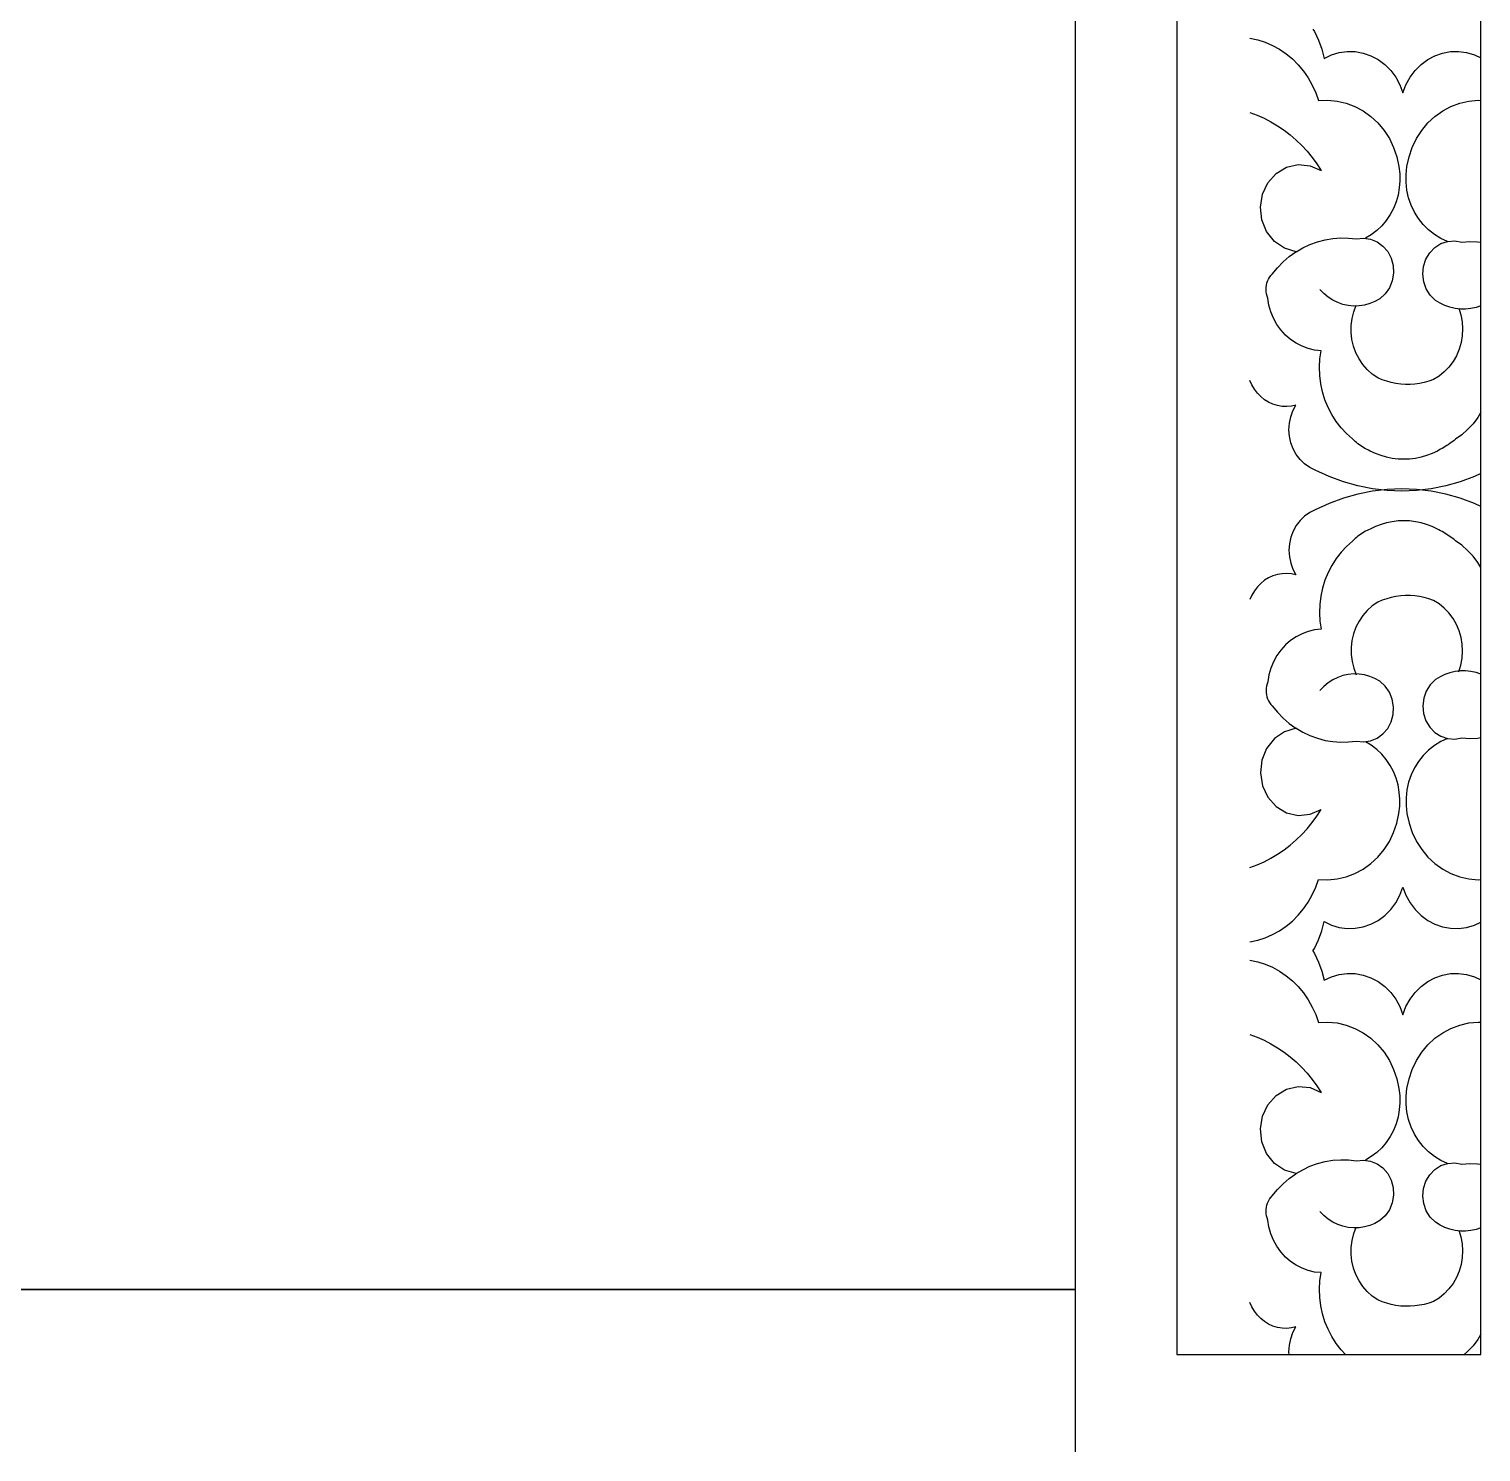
# Model space of a CAD drawing. Extents: x 1188826 to 1909461, y 608442 to 1651179.
# Drawn here: x 1660405.6 to 1660852.5, y 1028413.4 to 1028851.5 of the extents above; entities that cross this region are included whole.
import ezdxf

# ---------------------------------------------------------------- set-up
doc = ezdxf.new("R2010")
doc.units = 0
doc.header["$LTSCALE"] = 1000
doc.header["$MEASUREMENT"] = 0
doc.layers.add('窗', color=4, linetype='Continuous')
doc.layers.add('立面线', color=40, linetype='Continuous')

# ---------------------------------------------------------------- blocks, each defined once
blk = doc.blocks.new('EHYTERHT5EHTER')
at = {"layer": '窗', "ltscale": 3}
blk.add_lwpolyline([(76049.19, -231660.6), (77243.13, -231660.6), (77243.13, -233330.6), (76049.19, -233330.6)], close=True, dxfattribs=at)

msp = doc.modelspace()

# ---------------------------------------------------------------- linework, layer by layer
at = {"layer": '立面线'}
for p, q in [((1660727.68, 1028413.42), (1660727.66, 1032663.42)), ((1660758.89, 1032633.42), (1660758.89, 1028443.42)), ((1660852.52, 1028443.42), (1660852.52, 1032543.42)), ((1660781.41, 1028848.73), (1660783.79, 1028848.22)), ((1660783.79, 1028848.22), (1660786.11, 1028847.48)), ((1660786.11, 1028847.48), (1660788.36, 1028846.51)), ((1660800.79, 1028851.55), (1660801.26, 1028850.77)), ((1660801.26, 1028850.77), (1660802.51, 1028848.13)), ((1660802.51, 1028848.13), (1660803.5, 1028845.37)), ((1660788.36, 1028846.51), (1660790.52, 1028845.32)), ((1660790.52, 1028845.32), (1660792.57, 1028843.93)), ((1660792.57, 1028843.93), (1660794.5, 1028842.33)), ((1660803.5, 1028845.37), (1660804.23, 1028842.51)), ((1660804.23, 1028842.51), (1660806.5, 1028843.59)), ((1660806.5, 1028843.59), (1660808.89, 1028844.3)), ((1660808.89, 1028844.3), (1660811.36, 1028844.63)), ((1660811.36, 1028844.63), (1660813.84, 1028844.58)), ((1660813.84, 1028844.58), (1660816.29, 1028844.13)), ((1660816.29, 1028844.13), (1660818.65, 1028843.31)), ((1660818.65, 1028843.31), (1660820.88, 1028842.13)), ((1660836.13, 1028842.13), (1660838.36, 1028843.31)), ((1660838.36, 1028843.31), (1660840.72, 1028844.13)), ((1660840.72, 1028844.13), (1660843.17, 1028844.58)), ((1660843.17, 1028844.58), (1660845.65, 1028844.63)), ((1660845.65, 1028844.63), (1660848.11, 1028844.3)), ((1660848.11, 1028844.3), (1660850.51, 1028843.59)), ((1660850.51, 1028843.59), (1660852.52, 1028842.63)), ((1660794.5, 1028842.33), (1660796.27, 1028840.56)), ((1660796.27, 1028840.56), (1660797.9, 1028838.61)), ((1660797.9, 1028838.61), (1660799.34, 1028836.51)), ((1660820.88, 1028842.13), (1660822.93, 1028840.61)), ((1660822.93, 1028840.61), (1660824.75, 1028838.79)), ((1660824.75, 1028838.79), (1660826.31, 1028836.7)), ((1660830.7, 1028836.7), (1660832.26, 1028838.79)), ((1660832.26, 1028838.79), (1660834.08, 1028840.61)), ((1660834.08, 1028840.61), (1660836.13, 1028842.13)), ((1660799.34, 1028836.51), (1660800.61, 1028834.28)), ((1660800.61, 1028834.28), (1660801.68, 1028831.93)), ((1660826.31, 1028836.7), (1660827.57, 1028834.39)), ((1660827.57, 1028834.39), (1660828.5, 1028831.91)), ((1660828.5, 1028831.91), (1660829.44, 1028834.39)), ((1660829.44, 1028834.39), (1660830.7, 1028836.7)), ((1660801.68, 1028831.93), (1660802.54, 1028829.49)), ((1660802.54, 1028829.49), (1660805.39, 1028829.62)), ((1660805.39, 1028829.62), (1660808.23, 1028829.37)), ((1660848.78, 1028829.37), (1660851.62, 1028829.62)), ((1660851.62, 1028829.62), (1660852.52, 1028829.58)), ((1660781.41, 1028825.87), (1660783.62, 1028825.04)), ((1660783.62, 1028825.04), (1660785.77, 1028824.07)), ((1660808.23, 1028829.37), (1660811.02, 1028828.73)), ((1660811.02, 1028828.73), (1660813.71, 1028827.72)), ((1660813.71, 1028827.72), (1660816.27, 1028826.35)), ((1660816.27, 1028826.35), (1660818.64, 1028824.64)), ((1660838.37, 1028824.64), (1660840.74, 1028826.35)), ((1660840.74, 1028826.35), (1660843.29, 1028827.72)), ((1660843.29, 1028827.72), (1660845.99, 1028828.73)), ((1660845.99, 1028828.73), (1660848.78, 1028829.37)), ((1660785.77, 1028824.07), (1660787.88, 1028822.98)), ((1660787.88, 1028822.98), (1660789.92, 1028821.75)), ((1660789.92, 1028821.75), (1660791.9, 1028820.41)), ((1660818.64, 1028824.64), (1660820.8, 1028822.63)), ((1660820.8, 1028822.63), (1660822.7, 1028820.34)), ((1660834.31, 1028820.34), (1660836.21, 1028822.63)), ((1660836.21, 1028822.63), (1660838.37, 1028824.64)), ((1660791.9, 1028820.41), (1660793.81, 1028818.95)), ((1660793.81, 1028818.95), (1660795.63, 1028817.37)), ((1660795.63, 1028817.37), (1660797.37, 1028815.69)), ((1660822.7, 1028820.34), (1660824.32, 1028817.81)), ((1660824.32, 1028817.81), (1660825.64, 1028815.08)), ((1660831.37, 1028815.08), (1660832.68, 1028817.81)), ((1660832.68, 1028817.81), (1660834.31, 1028820.34)), ((1660797.37, 1028815.69), (1660799.02, 1028813.9)), ((1660799.02, 1028813.9), (1660800.58, 1028812.02)), ((1660800.58, 1028812.02), (1660802.03, 1028810.05)), ((1660825.64, 1028815.08), (1660826.63, 1028812.2)), ((1660826.63, 1028812.2), (1660827.27, 1028809.2)), ((1660829.74, 1028809.2), (1660830.38, 1028812.2)), ((1660830.38, 1028812.2), (1660831.37, 1028815.08)), ((1660789.48, 1028807.04), (1660792.7, 1028808.97)), ((1660792.7, 1028808.97), (1660796.3, 1028809.8)), ((1660796.3, 1028809.8), (1660799.97, 1028809.46)), ((1660799.97, 1028809.46), (1660803.38, 1028807.99)), ((1660802.03, 1028810.05), (1660803.38, 1028807.99)), ((1660827.27, 1028809.2), (1660827.53, 1028807.01)), ((1660829.47, 1028806.79), (1660829.74, 1028809.2)), ((1660785.25, 1028800.65), (1660786.92, 1028804.19)), ((1660786.92, 1028804.19), (1660789.48, 1028807.04)), ((1660827.57, 1028804.8), (1660827.39, 1028802.6)), ((1660827.53, 1028807.01), (1660827.57, 1028804.8)), ((1660829.46, 1028804.37), (1660829.47, 1028806.79)), ((1660829.71, 1028801.97), (1660829.46, 1028804.37)), ((1660784.61, 1028796.74), (1660785.25, 1028800.65)), ((1660826.38, 1028798.33), (1660825.56, 1028796.31)), ((1660826.99, 1028800.44), (1660826.38, 1028798.33)), ((1660827.39, 1028802.6), (1660826.99, 1028800.44)), ((1660830.23, 1028799.61), (1660829.71, 1028801.97)), ((1660831, 1028797.34), (1660830.23, 1028799.61)), ((1660785.05, 1028792.8), (1660784.61, 1028796.74)), ((1660824.54, 1028794.39), (1660823.34, 1028792.6)), ((1660825.56, 1028796.31), (1660824.54, 1028794.39)), ((1660832.02, 1028795.18), (1660831, 1028797.34)), ((1660833.26, 1028793.16), (1660832.02, 1028795.18)), ((1660786.53, 1028789.17), (1660785.05, 1028792.8)), ((1660820.44, 1028789.5), (1660818.77, 1028788.21)), ((1660821.97, 1028790.96), (1660820.44, 1028789.5)), ((1660823.34, 1028792.6), (1660821.97, 1028790.96)), ((1660834.72, 1028791.32), (1660833.26, 1028793.16)), ((1660836.37, 1028789.67), (1660834.72, 1028791.32)), ((1660838.18, 1028788.25), (1660836.37, 1028789.67)), ((1660788.94, 1028786.16), (1660786.53, 1028789.17)), ((1660792.05, 1028784.04), (1660788.94, 1028786.16)), ((1660797.65, 1028784.19), (1660799.87, 1028785.24)), ((1660799.87, 1028785.24), (1660802.17, 1028786.07)), ((1660802.17, 1028786.07), (1660804.52, 1028786.69)), ((1660804.52, 1028786.69), (1660806.92, 1028787.09)), ((1660806.92, 1028787.09), (1660809.34, 1028787.25)), ((1660809.34, 1028787.25), (1660811.76, 1028787.2)), ((1660811.76, 1028787.2), (1660814.17, 1028786.91)), ((1660814.17, 1028786.91), (1660816.34, 1028787.16)), ((1660816.34, 1028787.16), (1660818.5, 1028786.87)), ((1660818.77, 1028788.21), (1660816.99, 1028787.13)), ((1660818.5, 1028786.87), (1660820.55, 1028786.04)), ((1660820.55, 1028786.04), (1660822.36, 1028784.73)), ((1660840.14, 1028787.07), (1660838.18, 1028788.25)), ((1660838.35, 1028784.26), (1660840.22, 1028785.46)), ((1660842.22, 1028786.14), (1660840.14, 1028787.07)), ((1660840.22, 1028785.46), (1660842.22, 1028786.14)), ((1660842.22, 1028786.14), (1660842.3, 1028786.16)), ((1660842.3, 1028786.16), (1660844.48, 1028786.33)), ((1660844.48, 1028786.33), (1660846.63, 1028785.95)), ((1660846.63, 1028785.95), (1660849.05, 1028786.09)), ((1660849.05, 1028786.09), (1660851.48, 1028786)), ((1660851.48, 1028786), (1660852.52, 1028785.87)), ((1660791.61, 1028779.86), (1660793.5, 1028781.49)), ((1660795.6, 1028782.99), (1660792.05, 1028784.04)), ((1660793.5, 1028781.49), (1660795.52, 1028782.94)), ((1660795.52, 1028782.94), (1660795.6, 1028782.99)), ((1660795.6, 1028782.99), (1660797.65, 1028784.19)), ((1660822.36, 1028784.73), (1660823.84, 1028783.01)), ((1660823.84, 1028783.01), (1660824.91, 1028780.96)), ((1660824.91, 1028780.96), (1660825.52, 1028778.7)), ((1660834.88, 1028778.42), (1660835.6, 1028780.64)), ((1660835.6, 1028780.64), (1660836.78, 1028782.62)), ((1660836.78, 1028782.62), (1660838.35, 1028784.26)), ((1660787.82, 1028775.62), (1660788.24, 1028776.1)), ((1660788.24, 1028776.1), (1660789.85, 1028778.06)), ((1660789.85, 1028778.06), (1660791.61, 1028779.86)), ((1660825.63, 1028776.35), (1660825.23, 1028774.03)), ((1660825.52, 1028778.7), (1660825.63, 1028776.35)), ((1660834.65, 1028776.08), (1660834.88, 1028778.42)), ((1660834.93, 1028773.74), (1660834.65, 1028776.08)), ((1660786.38, 1028771.3), (1660786.41, 1028771.97)), ((1660786.41, 1028771.97), (1660786.49, 1028772.63)), ((1660786.49, 1028772.63), (1660786.64, 1028773.28)), ((1660786.64, 1028773.28), (1660786.85, 1028773.91)), ((1660786.85, 1028773.91), (1660787.12, 1028774.51)), ((1660787.12, 1028774.51), (1660787.44, 1028775.08)), ((1660787.44, 1028775.08), (1660787.82, 1028775.62)), ((1660824.35, 1028771.88), (1660823.04, 1028770)), ((1660825.23, 1028774.03), (1660824.35, 1028771.88)), ((1660835.7, 1028771.54), (1660834.93, 1028773.74)), ((1660836.91, 1028769.59), (1660835.7, 1028771.54)), ((1660786.42, 1028770.63), (1660786.38, 1028771.3)), ((1660786.52, 1028769.97), (1660786.42, 1028770.63)), ((1660786.68, 1028769.33), (1660786.52, 1028769.97)), ((1660786.9, 1028768.7), (1660786.68, 1028769.33)), ((1660787.27, 1028766.56), (1660786.9, 1028768.7)), ((1660804.16, 1028770.09), (1660802.95, 1028771.34)), ((1660805.49, 1028768.99), (1660804.16, 1028770.09)), ((1660806.93, 1028768.07), (1660805.49, 1028768.99)), ((1660808.45, 1028767.32), (1660806.93, 1028768.07)), ((1660810.05, 1028766.77), (1660808.45, 1028767.32)), ((1660818.31, 1028767.02), (1660816.69, 1028766.56)), ((1660819.87, 1028767.67), (1660818.31, 1028767.02)), ((1660821.36, 1028768.5), (1660819.87, 1028767.67)), ((1660823.04, 1028770), (1660821.36, 1028768.5)), ((1660838.52, 1028767.99), (1660836.91, 1028769.59)), ((1660839.93, 1028767.12), (1660838.52, 1028767.99)), ((1660841.42, 1028766.41), (1660839.93, 1028767.12)), ((1660787.86, 1028764.48), (1660787.27, 1028766.56)), ((1660788.68, 1028762.49), (1660787.86, 1028764.48)), ((1660789.71, 1028760.61), (1660788.68, 1028762.49)), ((1660811.69, 1028766.41), (1660810.05, 1028766.77)), ((1660813.36, 1028766.25), (1660811.69, 1028766.41)), ((1660812.85, 1028762.42), (1660813.35, 1028764.51)), ((1660813.35, 1028764.51), (1660814.09, 1028766.51)), ((1660815.03, 1028766.31), (1660813.36, 1028766.25)), ((1660816.69, 1028766.56), (1660815.03, 1028766.31)), ((1660842.97, 1028765.86), (1660841.42, 1028766.41)), ((1660844.56, 1028765.5), (1660842.97, 1028765.86)), ((1660846.18, 1028765.31), (1660844.56, 1028765.5)), ((1660845.67, 1028765.57), (1660846.31, 1028763.53)), ((1660847.81, 1028765.3), (1660846.18, 1028765.31)), ((1660846.31, 1028763.53), (1660846.7, 1028761.42)), ((1660849.44, 1028765.47), (1660847.81, 1028765.3)), ((1660851.03, 1028765.82), (1660849.44, 1028765.47)), ((1660852.52, 1028766.33), (1660851.03, 1028765.82)), ((1660790.93, 1028758.88), (1660789.71, 1028760.61)), ((1660792.34, 1028757.32), (1660790.93, 1028758.88)), ((1660812.58, 1028758.13), (1660812.59, 1028760.29)), ((1660812.82, 1028755.99), (1660812.58, 1028758.13)), ((1660812.59, 1028760.29), (1660812.85, 1028762.42)), ((1660846.7, 1028761.42), (1660846.85, 1028759.27)), ((1660846.85, 1028759.27), (1660846.75, 1028757.12)), ((1660793.91, 1028755.95), (1660792.34, 1028757.32)), ((1660795.62, 1028754.79), (1660793.91, 1028755.95)), ((1660797.44, 1028753.85), (1660795.62, 1028754.79)), ((1660799.35, 1028753.15), (1660797.44, 1028753.85)), ((1660813.31, 1028753.9), (1660812.82, 1028755.99)), ((1660814.04, 1028751.89), (1660813.31, 1028753.9)), ((1660846.4, 1028754.99), (1660845.8, 1028752.94)), ((1660846.75, 1028757.12), (1660846.4, 1028754.99)), ((1660801.33, 1028752.7), (1660799.35, 1028753.15)), ((1660803.34, 1028752.5), (1660801.33, 1028752.7)), ((1660802.82, 1028747.42), (1660802.97, 1028749.97)), ((1660802.97, 1028749.97), (1660803.34, 1028752.5)), ((1660814.99, 1028750), (1660814.04, 1028751.89)), ((1660816.16, 1028748.25), (1660814.99, 1028750)), ((1660843.93, 1028749.14), (1660842.67, 1028747.46)), ((1660844.98, 1028750.97), (1660843.93, 1028749.14)), ((1660845.8, 1028752.94), (1660844.98, 1028750.97)), ((1660802.91, 1028744.86), (1660802.82, 1028747.42)), ((1660803.21, 1028742.32), (1660802.91, 1028744.86)), ((1660817.52, 1028746.67), (1660816.16, 1028748.25)), ((1660819.05, 1028745.29), (1660817.52, 1028746.67)), ((1660820.73, 1028744.13), (1660819.05, 1028745.29)), ((1660839.63, 1028744.68), (1660837.89, 1028743.62)), ((1660841.23, 1028745.97), (1660839.63, 1028744.68)), ((1660842.67, 1028747.46), (1660841.23, 1028745.97)), ((1660782.02, 1028741.95), (1660781.41, 1028743.36)), ((1660782.79, 1028740.63), (1660782.02, 1028741.95)), ((1660783.7, 1028739.43), (1660782.79, 1028740.63)), ((1660803.74, 1028739.83), (1660803.21, 1028742.32)), ((1660822.1, 1028743.56), (1660820.73, 1028744.13)), ((1660823.5, 1028743.08), (1660822.1, 1028743.56)), ((1660824.92, 1028742.7), (1660823.5, 1028743.08)), ((1660826.36, 1028742.42), (1660824.92, 1028742.7)), ((1660827.81, 1028742.23), (1660826.36, 1028742.42)), ((1660829.27, 1028742.14), (1660827.81, 1028742.23)), ((1660830.73, 1028742.14), (1660829.27, 1028742.14)), ((1660832.19, 1028742.24), (1660830.73, 1028742.14)), ((1660833.65, 1028742.44), (1660832.19, 1028742.24)), ((1660835.08, 1028742.74), (1660833.65, 1028742.44)), ((1660836.5, 1028743.13), (1660835.08, 1028742.74)), ((1660837.89, 1028743.62), (1660836.5, 1028743.13)), ((1660784.74, 1028738.35), (1660783.7, 1028739.43)), ((1660785.9, 1028737.42), (1660784.74, 1028738.35)), ((1660787.15, 1028736.64), (1660785.9, 1028737.42)), ((1660788.48, 1028736.04), (1660787.15, 1028736.64)), ((1660789.86, 1028735.61), (1660788.48, 1028736.04)), ((1660795.58, 1028735.78), (1660794.17, 1028735.45)), ((1660794.64, 1028734.03), (1660795.58, 1028735.78)), ((1660804.48, 1028737.4), (1660803.74, 1028739.83)), ((1660805.44, 1028735.05), (1660804.48, 1028737.4)), ((1660791.29, 1028735.37), (1660789.86, 1028735.61)), ((1660792.73, 1028735.32), (1660791.29, 1028735.37)), ((1660794.17, 1028735.45), (1660792.73, 1028735.32)), ((1660793.55, 1028730.17), (1660793.96, 1028732.14)), ((1660793.96, 1028732.14), (1660794.64, 1028734.03)), ((1660806.59, 1028732.82), (1660805.44, 1028735.05)), ((1660807.94, 1028730.71), (1660806.59, 1028732.82)), ((1660851.54, 1028731.92), (1660850.08, 1028729.98)), ((1660852.52, 1028733.53), (1660851.54, 1028731.92)), ((1660793.42, 1028728.15), (1660793.55, 1028730.17)), ((1660793.57, 1028726.14), (1660793.42, 1028728.15)), ((1660809.47, 1028728.76), (1660807.94, 1028730.71)), ((1660811.16, 1028726.96), (1660809.47, 1028728.76)), ((1660813, 1028725.35), (1660811.16, 1028726.96)), ((1660848.43, 1028728.2), (1660846.64, 1028726.61)), ((1660850.08, 1028729.98), (1660848.43, 1028728.2)), ((1660794.01, 1028724.17), (1660793.57, 1028726.14)), ((1660794.71, 1028722.3), (1660794.01, 1028724.17)), ((1660795.67, 1028720.56), (1660794.71, 1028722.3)), ((1660813.4, 1028724.95), (1660813, 1028725.35)), ((1660813.81, 1028724.57), (1660813.4, 1028724.95)), ((1660814.23, 1028724.2), (1660813.81, 1028724.57)), ((1660814.66, 1028723.85), (1660814.23, 1028724.2)), ((1660815.1, 1028723.51), (1660814.66, 1028723.85)), ((1660815.56, 1028723.19), (1660815.1, 1028723.51)), ((1660816.02, 1028722.89), (1660815.56, 1028723.19)), ((1660816.49, 1028722.6), (1660816.02, 1028722.89)), ((1660816.97, 1028722.33), (1660816.49, 1028722.6)), ((1660817.46, 1028722.08), (1660816.97, 1028722.33)), ((1660840.57, 1028722.41), (1660840.09, 1028722.14)), ((1660841.05, 1028722.69), (1660840.57, 1028722.41)), ((1660841.52, 1028722.97), (1660841.05, 1028722.69)), ((1660841.99, 1028723.27), (1660841.52, 1028722.97)), ((1660842.45, 1028723.57), (1660841.99, 1028723.27)), ((1660842.91, 1028723.89), (1660842.45, 1028723.57)), ((1660843.37, 1028724.21), (1660842.91, 1028723.89)), ((1660843.82, 1028724.54), (1660843.37, 1028724.21)), ((1660844.26, 1028724.87), (1660843.82, 1028724.54)), ((1660844.7, 1028725.22), (1660844.26, 1028724.87)), ((1660846.64, 1028726.61), (1660844.7, 1028725.22)), ((1660796.86, 1028719), (1660795.67, 1028720.56)), ((1660798.25, 1028717.65), (1660796.86, 1028719)), ((1660817.95, 1028721.84), (1660817.46, 1028722.08)), ((1660818.45, 1028721.62), (1660817.95, 1028721.84)), ((1660820.09, 1028720.85), (1660818.45, 1028721.62)), ((1660821.77, 1028720.22), (1660820.09, 1028720.85)), ((1660823.49, 1028719.72), (1660821.77, 1028720.22)), ((1660825.24, 1028719.36), (1660823.49, 1028719.72)), ((1660827, 1028719.15), (1660825.24, 1028719.36)), ((1660828.78, 1028719.07), (1660827, 1028719.15)), ((1660830.56, 1028719.15), (1660828.78, 1028719.07)), ((1660832.33, 1028719.36), (1660830.56, 1028719.15)), ((1660834.08, 1028719.72), (1660832.33, 1028719.36)), ((1660835.8, 1028720.22), (1660834.08, 1028719.72)), ((1660837.48, 1028720.85), (1660835.8, 1028720.22)), ((1660839.11, 1028721.62), (1660837.48, 1028720.85)), ((1660839.6, 1028721.88), (1660839.11, 1028721.62)), ((1660840.09, 1028722.14), (1660839.6, 1028721.88)), ((1660799.82, 1028716.54), (1660798.25, 1028717.65)), ((1660801.53, 1028715.7), (1660799.82, 1028716.54)), ((1660805.83, 1028713.77), (1660801.53, 1028715.74)), ((1660810.21, 1028712.15), (1660805.83, 1028713.77)), ((1660850.52, 1028713.77), (1660846.14, 1028712.15)), ((1660852.52, 1028714.69), (1660850.52, 1028713.77)), ((1660814.64, 1028710.88), (1660810.21, 1028712.15)), ((1660819.13, 1028709.98), (1660814.64, 1028710.88)), ((1660819.13, 1028709.25), (1660814.64, 1028708.34)), ((1660823.64, 1028709.43), (1660819.13, 1028709.98)), ((1660823.64, 1028709.79), (1660819.13, 1028709.25)), ((1660828.17, 1028709.98), (1660823.64, 1028709.79)), ((1660828.17, 1028709.25), (1660823.64, 1028709.43)), ((1660832.7, 1028709.79), (1660828.17, 1028709.98)), ((1660832.7, 1028709.43), (1660828.17, 1028709.25)), ((1660837.22, 1028709.98), (1660832.7, 1028709.43)), ((1660837.22, 1028709.25), (1660832.7, 1028709.79)), ((1660841.7, 1028710.88), (1660837.22, 1028709.98)), ((1660841.7, 1028708.34), (1660837.22, 1028709.25)), ((1660846.14, 1028712.15), (1660841.7, 1028710.88)), ((1660805.83, 1028705.45), (1660801.53, 1028703.48)), ((1660810.21, 1028707.07), (1660805.83, 1028705.45)), ((1660814.64, 1028708.34), (1660810.21, 1028707.07)), ((1660846.14, 1028707.07), (1660841.7, 1028708.34)), ((1660850.52, 1028705.45), (1660846.14, 1028707.07)), ((1660852.52, 1028704.53), (1660850.52, 1028705.45)), ((1660796.86, 1028700.22), (1660795.67, 1028698.66)), ((1660798.25, 1028701.57), (1660796.86, 1028700.22)), ((1660799.82, 1028702.68), (1660798.25, 1028701.57)), ((1660801.53, 1028703.52), (1660799.82, 1028702.68)), ((1660827, 1028700.08), (1660825.24, 1028699.86)), ((1660828.78, 1028700.15), (1660827, 1028700.08)), ((1660830.56, 1028700.08), (1660828.78, 1028700.15)), ((1660832.33, 1028699.86), (1660830.56, 1028700.08)), ((1660794.71, 1028696.93), (1660794.01, 1028695.05)), ((1660795.67, 1028698.66), (1660794.71, 1028696.93)), ((1660815.1, 1028695.71), (1660814.66, 1028695.37)), ((1660815.56, 1028696.03), (1660815.1, 1028695.71)), ((1660816.02, 1028696.34), (1660815.56, 1028696.03)), ((1660816.49, 1028696.62), (1660816.02, 1028696.34)), ((1660816.97, 1028696.89), (1660816.49, 1028696.62)), ((1660817.46, 1028697.15), (1660816.97, 1028696.89)), ((1660817.95, 1028697.38), (1660817.46, 1028697.15)), ((1660818.45, 1028697.6), (1660817.95, 1028697.38)), ((1660820.09, 1028698.37), (1660818.45, 1028697.6)), ((1660821.77, 1028699.01), (1660820.09, 1028698.37)), ((1660823.49, 1028699.5), (1660821.77, 1028699.01)), ((1660825.24, 1028699.86), (1660823.49, 1028699.5)), ((1660834.08, 1028699.5), (1660832.33, 1028699.86)), ((1660835.8, 1028699.01), (1660834.08, 1028699.5)), ((1660837.48, 1028698.37), (1660835.8, 1028699.01)), ((1660839.11, 1028697.6), (1660837.48, 1028698.37)), ((1660839.6, 1028697.35), (1660839.11, 1028697.6)), ((1660840.09, 1028697.09), (1660839.6, 1028697.35)), ((1660840.57, 1028696.82), (1660840.09, 1028697.09)), ((1660841.05, 1028696.54), (1660840.57, 1028696.82)), ((1660841.52, 1028696.25), (1660841.05, 1028696.54)), ((1660841.99, 1028695.95), (1660841.52, 1028696.25)), ((1660842.45, 1028695.65), (1660841.99, 1028695.95)), ((1660842.91, 1028695.34), (1660842.45, 1028695.65)), ((1660793.57, 1028693.08), (1660793.42, 1028691.07)), ((1660793.42, 1028691.07), (1660793.55, 1028689.05)), ((1660794.01, 1028695.05), (1660793.57, 1028693.08)), ((1660811.16, 1028692.26), (1660809.47, 1028690.47)), ((1660813, 1028693.87), (1660811.16, 1028692.26)), ((1660813.4, 1028694.27), (1660813, 1028693.87)), ((1660813.81, 1028694.65), (1660813.4, 1028694.27)), ((1660814.23, 1028695.02), (1660813.81, 1028694.65)), ((1660814.66, 1028695.37), (1660814.23, 1028695.02)), ((1660843.37, 1028695.02), (1660842.91, 1028695.34)), ((1660843.82, 1028694.69), (1660843.37, 1028695.02)), ((1660844.26, 1028694.35), (1660843.82, 1028694.69)), ((1660844.7, 1028694), (1660844.26, 1028694.35)), ((1660846.64, 1028692.62), (1660844.7, 1028694)), ((1660848.43, 1028691.03), (1660846.64, 1028692.62)), ((1660850.08, 1028689.25), (1660848.43, 1028691.03)), ((1660793.55, 1028689.05), (1660793.96, 1028687.08)), ((1660793.96, 1028687.08), (1660794.64, 1028685.2)), ((1660807.94, 1028688.51), (1660806.59, 1028686.4)), ((1660809.47, 1028690.47), (1660807.94, 1028688.51)), ((1660851.54, 1028687.3), (1660850.08, 1028689.25)), ((1660852.52, 1028685.7), (1660851.54, 1028687.3)), ((1660787.15, 1028682.58), (1660785.9, 1028681.81)), ((1660788.48, 1028683.19), (1660787.15, 1028682.58)), ((1660789.86, 1028683.61), (1660788.48, 1028683.19)), ((1660791.29, 1028683.85), (1660789.86, 1028683.61)), ((1660792.73, 1028683.91), (1660791.29, 1028683.85)), ((1660794.17, 1028683.77), (1660792.73, 1028683.91)), ((1660795.58, 1028683.45), (1660794.17, 1028683.77)), ((1660794.64, 1028685.2), (1660795.58, 1028683.45)), ((1660805.44, 1028684.17), (1660804.48, 1028681.83)), ((1660806.59, 1028686.4), (1660805.44, 1028684.17)), ((1660782.79, 1028678.59), (1660782.02, 1028677.27)), ((1660783.7, 1028679.8), (1660782.79, 1028678.59)), ((1660784.74, 1028680.87), (1660783.7, 1028679.8)), ((1660785.9, 1028681.81), (1660784.74, 1028680.87)), ((1660803.74, 1028679.4), (1660803.21, 1028676.9)), ((1660804.48, 1028681.83), (1660803.74, 1028679.4)), ((1660782.02, 1028677.27), (1660781.41, 1028675.86)), ((1660802.91, 1028674.36), (1660802.82, 1028671.81)), ((1660803.21, 1028676.9), (1660802.91, 1028674.36)), ((1660819.05, 1028673.93), (1660817.52, 1028672.55)), ((1660820.73, 1028675.1), (1660819.05, 1028673.93)), ((1660822.1, 1028675.66), (1660820.73, 1028675.1)), ((1660823.5, 1028676.14), (1660822.1, 1028675.66)), ((1660824.92, 1028676.52), (1660823.5, 1028676.14)), ((1660826.36, 1028676.81), (1660824.92, 1028676.52)), ((1660827.81, 1028677), (1660826.36, 1028676.81)), ((1660829.27, 1028677.09), (1660827.81, 1028677)), ((1660830.73, 1028677.08), (1660829.27, 1028677.09)), ((1660832.19, 1028676.98), (1660830.73, 1028677.08)), ((1660833.65, 1028676.78), (1660832.19, 1028676.98)), ((1660835.08, 1028676.48), (1660833.65, 1028676.78)), ((1660836.5, 1028676.09), (1660835.08, 1028676.48)), ((1660837.89, 1028675.61), (1660836.5, 1028676.09)), ((1660839.63, 1028674.54), (1660837.89, 1028675.61)), ((1660841.23, 1028673.26), (1660839.63, 1028674.54)), ((1660842.67, 1028671.76), (1660841.23, 1028673.26)), ((1660802.82, 1028671.81), (1660802.97, 1028669.25)), ((1660802.97, 1028669.25), (1660803.34, 1028666.72)), ((1660814.99, 1028669.22), (1660814.04, 1028667.33)), ((1660816.16, 1028670.97), (1660814.99, 1028669.22)), ((1660817.52, 1028672.55), (1660816.16, 1028670.97)), ((1660843.93, 1028670.08), (1660842.67, 1028671.76)), ((1660844.98, 1028668.25), (1660843.93, 1028670.08)), ((1660795.62, 1028664.44), (1660793.91, 1028663.27)), ((1660797.44, 1028665.37), (1660795.62, 1028664.44)), ((1660799.35, 1028666.07), (1660797.44, 1028665.37)), ((1660801.33, 1028666.53), (1660799.35, 1028666.07)), ((1660803.34, 1028666.72), (1660801.33, 1028666.53)), ((1660813.31, 1028665.32), (1660812.82, 1028663.23)), ((1660814.04, 1028667.33), (1660813.31, 1028665.32)), ((1660845.8, 1028666.29), (1660844.98, 1028668.25)), ((1660846.4, 1028664.23), (1660845.8, 1028666.29)), ((1660846.75, 1028662.11), (1660846.4, 1028664.23)), ((1660790.93, 1028660.34), (1660789.71, 1028658.61)), ((1660792.34, 1028661.9), (1660790.93, 1028660.34)), ((1660793.91, 1028663.27), (1660792.34, 1028661.9)), ((1660812.82, 1028663.23), (1660812.58, 1028661.09)), ((1660812.58, 1028661.09), (1660812.59, 1028658.94)), ((1660846.7, 1028657.81), (1660846.85, 1028659.96)), ((1660846.85, 1028659.96), (1660846.75, 1028662.11)), ((1660788.68, 1028656.74), (1660787.86, 1028654.75)), ((1660789.71, 1028658.61), (1660788.68, 1028656.74)), ((1660812.59, 1028658.94), (1660812.85, 1028656.8)), ((1660812.85, 1028656.8), (1660813.35, 1028654.71)), ((1660845.67, 1028653.65), (1660846.31, 1028655.69)), ((1660846.31, 1028655.69), (1660846.7, 1028657.81)), ((1660787.27, 1028652.66), (1660786.9, 1028650.52)), ((1660787.86, 1028654.75), (1660787.27, 1028652.66)), ((1660806.93, 1028651.16), (1660805.49, 1028650.23)), ((1660808.45, 1028651.9), (1660806.93, 1028651.16)), ((1660810.05, 1028652.46), (1660808.45, 1028651.9)), ((1660811.69, 1028652.81), (1660810.05, 1028652.46)), ((1660813.36, 1028652.97), (1660811.69, 1028652.81)), ((1660813.35, 1028654.71), (1660814.09, 1028652.71)), ((1660815.03, 1028652.92), (1660813.36, 1028652.97)), ((1660816.69, 1028652.66), (1660815.03, 1028652.92)), ((1660818.31, 1028652.21), (1660816.69, 1028652.66)), ((1660819.87, 1028651.56), (1660818.31, 1028652.21)), ((1660821.36, 1028650.72), (1660819.87, 1028651.56)), ((1660823.04, 1028649.22), (1660821.36, 1028650.72)), ((1660838.52, 1028651.23), (1660836.91, 1028649.63)), ((1660839.93, 1028652.1), (1660838.52, 1028651.23)), ((1660841.42, 1028652.82), (1660839.93, 1028652.1)), ((1660842.97, 1028653.36), (1660841.42, 1028652.82)), ((1660844.56, 1028653.73), (1660842.97, 1028653.36)), ((1660846.18, 1028653.92), (1660844.56, 1028653.73)), ((1660847.81, 1028653.93), (1660846.18, 1028653.92)), ((1660849.44, 1028653.75), (1660847.81, 1028653.93)), ((1660851.03, 1028653.4), (1660849.44, 1028653.75)), ((1660852.52, 1028652.9), (1660851.03, 1028653.4)), ((1660786.42, 1028648.59), (1660786.38, 1028647.92)), ((1660786.38, 1028647.92), (1660786.41, 1028647.26)), ((1660786.41, 1028647.26), (1660786.49, 1028646.59)), ((1660786.52, 1028649.25), (1660786.42, 1028648.59)), ((1660786.49, 1028646.59), (1660786.64, 1028645.94)), ((1660786.68, 1028649.9), (1660786.52, 1028649.25)), ((1660786.9, 1028650.52), (1660786.68, 1028649.9)), ((1660804.16, 1028649.13), (1660802.95, 1028647.88)), ((1660805.49, 1028650.23), (1660804.16, 1028649.13)), ((1660824.35, 1028647.34), (1660823.04, 1028649.22)), ((1660825.23, 1028645.19), (1660824.35, 1028647.34)), ((1660835.7, 1028647.68), (1660834.93, 1028645.48)), ((1660836.91, 1028649.63), (1660835.7, 1028647.68)), ((1660786.64, 1028645.94), (1660786.85, 1028645.31)), ((1660786.85, 1028645.31), (1660787.12, 1028644.71)), ((1660787.12, 1028644.71), (1660787.44, 1028644.14)), ((1660787.44, 1028644.14), (1660787.82, 1028643.61)), ((1660787.82, 1028643.61), (1660788.24, 1028643.12)), ((1660788.24, 1028643.12), (1660789.85, 1028641.16)), ((1660825.63, 1028642.88), (1660825.23, 1028645.19)), ((1660825.52, 1028640.53), (1660825.63, 1028642.88)), ((1660834.93, 1028645.48), (1660834.65, 1028643.14)), ((1660834.65, 1028643.14), (1660834.88, 1028640.8)), ((1660789.85, 1028641.16), (1660791.61, 1028639.36)), ((1660791.61, 1028639.36), (1660793.5, 1028637.73)), ((1660793.5, 1028637.73), (1660795.52, 1028636.28)), ((1660823.84, 1028636.22), (1660824.91, 1028638.27)), ((1660824.91, 1028638.27), (1660825.52, 1028640.53)), ((1660834.88, 1028640.8), (1660835.6, 1028638.58)), ((1660835.6, 1028638.58), (1660836.78, 1028636.6)), ((1660788.94, 1028633.06), (1660786.53, 1028630.06)), ((1660792.05, 1028635.18), (1660788.94, 1028633.06)), ((1660795.6, 1028636.23), (1660792.05, 1028635.18)), ((1660795.52, 1028636.28), (1660795.6, 1028636.23)), ((1660795.6, 1028636.23), (1660797.65, 1028635.03)), ((1660797.65, 1028635.03), (1660799.87, 1028633.99)), ((1660799.87, 1028633.99), (1660802.17, 1028633.15)), ((1660802.17, 1028633.15), (1660804.52, 1028632.53)), ((1660818.5, 1028632.36), (1660820.55, 1028633.18)), ((1660820.55, 1028633.18), (1660822.36, 1028634.49)), ((1660822.36, 1028634.49), (1660823.84, 1028636.22)), ((1660836.78, 1028636.6), (1660838.35, 1028634.97)), ((1660838.35, 1028634.97), (1660840.22, 1028633.77)), ((1660842.22, 1028633.08), (1660840.14, 1028632.16)), ((1660840.22, 1028633.77), (1660842.22, 1028633.08)), ((1660842.22, 1028633.08), (1660842.3, 1028633.06)), ((1660842.3, 1028633.06), (1660844.48, 1028632.9)), ((1660844.48, 1028632.9), (1660846.63, 1028633.28)), ((1660846.63, 1028633.28), (1660849.05, 1028633.14)), ((1660849.05, 1028633.14), (1660851.48, 1028633.22)), ((1660851.48, 1028633.22), (1660852.52, 1028633.36)), ((1660786.53, 1028630.06), (1660785.05, 1028626.43)), ((1660804.52, 1028632.53), (1660806.92, 1028632.14)), ((1660806.92, 1028632.14), (1660809.34, 1028631.97)), ((1660809.34, 1028631.97), (1660811.76, 1028632.03)), ((1660811.76, 1028632.03), (1660814.17, 1028632.31)), ((1660814.17, 1028632.31), (1660816.34, 1028632.06)), ((1660816.34, 1028632.06), (1660818.5, 1028632.36)), ((1660818.77, 1028631.01), (1660816.99, 1028632.09)), ((1660820.44, 1028629.73), (1660818.77, 1028631.01)), ((1660821.97, 1028628.26), (1660820.44, 1028629.73)), ((1660836.37, 1028629.55), (1660834.72, 1028627.91)), ((1660838.18, 1028630.98), (1660836.37, 1028629.55)), ((1660840.14, 1028632.16), (1660838.18, 1028630.98)), ((1660785.05, 1028626.43), (1660784.61, 1028622.48)), ((1660823.34, 1028626.62), (1660821.97, 1028628.26)), ((1660824.54, 1028624.83), (1660823.34, 1028626.62)), ((1660825.56, 1028622.92), (1660824.54, 1028624.83)), ((1660832.02, 1028624.05), (1660831, 1028621.89)), ((1660833.26, 1028626.06), (1660832.02, 1028624.05)), ((1660834.72, 1028627.91), (1660833.26, 1028626.06)), ((1660784.61, 1028622.48), (1660785.25, 1028618.57)), ((1660826.38, 1028620.89), (1660825.56, 1028622.92)), ((1660826.99, 1028618.79), (1660826.38, 1028620.89)), ((1660830.23, 1028619.61), (1660829.71, 1028617.26)), ((1660831, 1028621.89), (1660830.23, 1028619.61)), ((1660785.25, 1028618.57), (1660786.92, 1028615.04)), ((1660786.92, 1028615.04), (1660789.48, 1028612.18)), ((1660827.39, 1028616.62), (1660826.99, 1028618.79)), ((1660827.57, 1028614.42), (1660827.39, 1028616.62)), ((1660829.71, 1028617.26), (1660829.46, 1028614.85)), ((1660789.48, 1028612.18), (1660792.7, 1028610.25)), ((1660799.97, 1028609.76), (1660803.38, 1028611.24)), ((1660802.03, 1028609.18), (1660803.38, 1028611.24)), ((1660827.27, 1028610.03), (1660827.53, 1028612.22)), ((1660827.53, 1028612.22), (1660827.57, 1028614.42)), ((1660829.46, 1028614.85), (1660829.47, 1028612.43)), ((1660829.47, 1028612.43), (1660829.74, 1028610.03)), ((1660792.7, 1028610.25), (1660796.3, 1028609.42)), ((1660796.3, 1028609.42), (1660799.97, 1028609.76)), ((1660799.02, 1028605.32), (1660800.58, 1028607.2)), ((1660800.58, 1028607.2), (1660802.03, 1028609.18)), ((1660825.64, 1028604.14), (1660826.63, 1028607.03)), ((1660826.63, 1028607.03), (1660827.27, 1028610.03)), ((1660829.74, 1028610.03), (1660830.38, 1028607.03)), ((1660830.38, 1028607.03), (1660831.37, 1028604.14)), ((1660793.81, 1028600.28), (1660795.63, 1028601.85)), ((1660795.63, 1028601.85), (1660797.37, 1028603.53)), ((1660797.37, 1028603.53), (1660799.02, 1028605.32)), ((1660824.32, 1028601.41), (1660825.64, 1028604.14)), ((1660831.37, 1028604.14), (1660832.68, 1028601.41)), ((1660787.88, 1028596.25), (1660789.92, 1028597.47)), ((1660789.92, 1028597.47), (1660791.9, 1028598.81)), ((1660791.9, 1028598.81), (1660793.81, 1028600.28)), ((1660820.8, 1028596.59), (1660822.7, 1028598.88)), ((1660822.7, 1028598.88), (1660824.32, 1028601.41)), ((1660832.68, 1028601.41), (1660834.31, 1028598.88)), ((1660834.31, 1028598.88), (1660836.21, 1028596.59)), ((1660781.41, 1028593.35), (1660783.62, 1028594.18)), ((1660783.62, 1028594.18), (1660785.77, 1028595.15)), ((1660785.77, 1028595.15), (1660787.88, 1028596.25)), ((1660813.71, 1028591.51), (1660816.27, 1028592.88)), ((1660816.27, 1028592.88), (1660818.64, 1028594.58)), ((1660818.64, 1028594.58), (1660820.8, 1028596.59)), ((1660836.21, 1028596.59), (1660838.37, 1028594.58)), ((1660838.37, 1028594.58), (1660840.74, 1028592.88)), ((1660840.74, 1028592.88), (1660843.29, 1028591.51)), ((1660801.68, 1028587.29), (1660802.54, 1028589.73)), ((1660802.54, 1028589.73), (1660805.39, 1028589.6)), ((1660805.39, 1028589.6), (1660808.23, 1028589.86)), ((1660808.23, 1028589.86), (1660811.02, 1028590.5)), ((1660811.02, 1028590.5), (1660813.71, 1028591.51)), ((1660843.29, 1028591.51), (1660845.99, 1028590.5)), ((1660845.99, 1028590.5), (1660848.78, 1028589.86)), ((1660848.78, 1028589.86), (1660851.62, 1028589.6)), ((1660851.62, 1028589.6), (1660852.52, 1028589.64)), ((1660799.34, 1028582.71), (1660800.61, 1028584.94)), ((1660800.61, 1028584.94), (1660801.68, 1028587.29)), ((1660826.31, 1028582.52), (1660827.57, 1028584.83)), ((1660827.57, 1028584.83), (1660828.5, 1028587.31)), ((1660828.5, 1028587.31), (1660829.44, 1028584.83)), ((1660829.44, 1028584.83), (1660830.7, 1028582.52)), ((1660796.27, 1028578.67), (1660797.9, 1028580.61)), ((1660797.9, 1028580.61), (1660799.34, 1028582.71)), ((1660822.93, 1028578.61), (1660824.75, 1028580.44)), ((1660824.75, 1028580.44), (1660826.31, 1028582.52)), ((1660830.7, 1028582.52), (1660832.26, 1028580.44)), ((1660832.26, 1028580.44), (1660834.08, 1028578.61)), ((1660790.52, 1028573.9), (1660792.57, 1028575.3)), ((1660792.57, 1028575.3), (1660794.5, 1028576.89)), ((1660794.5, 1028576.89), (1660796.27, 1028578.67)), ((1660803.5, 1028573.85), (1660804.23, 1028576.71)), ((1660804.23, 1028576.71), (1660806.5, 1028575.63)), ((1660806.5, 1028575.63), (1660808.89, 1028574.92)), ((1660808.89, 1028574.92), (1660811.36, 1028574.59)), ((1660813.84, 1028574.65), (1660816.29, 1028575.09)), ((1660816.29, 1028575.09), (1660818.65, 1028575.91)), ((1660818.65, 1028575.91), (1660820.88, 1028577.1)), ((1660820.88, 1028577.1), (1660822.93, 1028578.61)), ((1660834.08, 1028578.61), (1660836.13, 1028577.1)), ((1660836.13, 1028577.1), (1660838.36, 1028575.91)), ((1660838.36, 1028575.91), (1660840.72, 1028575.09)), ((1660840.72, 1028575.09), (1660843.17, 1028574.65)), ((1660845.65, 1028574.59), (1660848.11, 1028574.92)), ((1660848.11, 1028574.92), (1660850.51, 1028575.63)), ((1660850.51, 1028575.63), (1660852.52, 1028576.59)), ((1660781.41, 1028570.49), (1660783.79, 1028571)), ((1660783.79, 1028571), (1660786.11, 1028571.74)), ((1660786.11, 1028571.74), (1660788.36, 1028572.71)), ((1660788.36, 1028572.71), (1660790.52, 1028573.9)), ((1660801.26, 1028568.45), (1660802.51, 1028571.09)), ((1660802.51, 1028571.09), (1660803.5, 1028573.85)), ((1660811.36, 1028574.59), (1660813.84, 1028574.65)), ((1660843.17, 1028574.65), (1660845.65, 1028574.59)), ((1660800.79, 1028567.68), (1660801.26, 1028568.45)), ((1660800.79, 1028567.68), (1660801.26, 1028566.9)), ((1660801.26, 1028566.9), (1660802.51, 1028564.26)), ((1660781.41, 1028564.87), (1660783.79, 1028564.36)), ((1660783.79, 1028564.36), (1660786.11, 1028563.61)), ((1660786.11, 1028563.61), (1660788.36, 1028562.64)), ((1660788.36, 1028562.64), (1660790.52, 1028561.46)), ((1660790.52, 1028561.46), (1660792.57, 1028560.06)), ((1660802.51, 1028564.26), (1660803.5, 1028561.5)), ((1660803.5, 1028561.5), (1660804.23, 1028558.64)), ((1660792.57, 1028560.06), (1660794.5, 1028558.47)), ((1660794.5, 1028558.47), (1660796.27, 1028556.69)), ((1660804.23, 1028558.64), (1660806.5, 1028559.72)), ((1660806.5, 1028559.72), (1660808.89, 1028560.44)), ((1660808.89, 1028560.44), (1660811.36, 1028560.77)), ((1660811.36, 1028560.77), (1660813.84, 1028560.71)), ((1660813.84, 1028560.71), (1660816.29, 1028560.27)), ((1660816.29, 1028560.27), (1660818.65, 1028559.44)), ((1660818.65, 1028559.44), (1660820.88, 1028558.26)), ((1660820.88, 1028558.26), (1660822.93, 1028556.74)), ((1660834.08, 1028556.74), (1660836.13, 1028558.26)), ((1660836.13, 1028558.26), (1660838.36, 1028559.44)), ((1660838.36, 1028559.44), (1660840.72, 1028560.27)), ((1660840.72, 1028560.27), (1660843.17, 1028560.71)), ((1660843.17, 1028560.71), (1660845.65, 1028560.77)), ((1660845.65, 1028560.77), (1660848.11, 1028560.44)), ((1660848.11, 1028560.44), (1660850.51, 1028559.72)), ((1660850.51, 1028559.72), (1660852.52, 1028558.77)), ((1660796.27, 1028556.69), (1660797.9, 1028554.74)), ((1660797.9, 1028554.74), (1660799.34, 1028552.64)), ((1660799.34, 1028552.64), (1660800.61, 1028550.41)), ((1660822.93, 1028556.74), (1660824.75, 1028554.92)), ((1660824.75, 1028554.92), (1660826.31, 1028552.83)), ((1660826.31, 1028552.83), (1660827.57, 1028550.53)), ((1660829.44, 1028550.53), (1660830.7, 1028552.83)), ((1660830.7, 1028552.83), (1660832.26, 1028554.92)), ((1660832.26, 1028554.92), (1660834.08, 1028556.74)), ((1660800.61, 1028550.41), (1660801.68, 1028548.07)), ((1660801.68, 1028548.07), (1660802.54, 1028545.62)), ((1660827.57, 1028550.53), (1660828.5, 1028548.04)), ((1660828.5, 1028548.04), (1660829.44, 1028550.53)), ((1660802.54, 1028545.62), (1660805.39, 1028545.75)), ((1660805.39, 1028545.75), (1660808.23, 1028545.5)), ((1660808.23, 1028545.5), (1660811.02, 1028544.86)), ((1660811.02, 1028544.86), (1660813.71, 1028543.85)), ((1660813.71, 1028543.85), (1660816.27, 1028542.48)), ((1660840.74, 1028542.48), (1660843.29, 1028543.85)), ((1660843.29, 1028543.85), (1660845.99, 1028544.86)), ((1660845.99, 1028544.86), (1660848.78, 1028545.5)), ((1660848.78, 1028545.5), (1660851.62, 1028545.75)), ((1660851.62, 1028545.75), (1660852.52, 1028545.71)), ((1660781.41, 1028542.01), (1660783.62, 1028541.17)), ((1660783.62, 1028541.17), (1660785.77, 1028540.2)), ((1660785.77, 1028540.2), (1660787.88, 1028539.11)), ((1660787.88, 1028539.11), (1660789.92, 1028537.89)), ((1660816.27, 1028542.48), (1660818.64, 1028540.78)), ((1660818.64, 1028540.78), (1660820.8, 1028538.76)), ((1660836.21, 1028538.76), (1660838.37, 1028540.78)), ((1660838.37, 1028540.78), (1660840.74, 1028542.48)), ((1660789.92, 1028537.89), (1660791.9, 1028536.54)), ((1660791.9, 1028536.54), (1660793.81, 1028535.08)), ((1660793.81, 1028535.08), (1660795.63, 1028533.51)), ((1660820.8, 1028538.76), (1660822.7, 1028536.47)), ((1660822.7, 1028536.47), (1660824.32, 1028533.94)), ((1660832.68, 1028533.94), (1660834.31, 1028536.47)), ((1660834.31, 1028536.47), (1660836.21, 1028538.76)), ((1660795.63, 1028533.51), (1660797.37, 1028531.82)), ((1660797.37, 1028531.82), (1660799.02, 1028530.04)), ((1660799.02, 1028530.04), (1660800.58, 1028528.15)), ((1660824.32, 1028533.94), (1660825.64, 1028531.21)), ((1660825.64, 1028531.21), (1660826.63, 1028528.33)), ((1660830.38, 1028528.33), (1660831.37, 1028531.21)), ((1660831.37, 1028531.21), (1660832.68, 1028533.94)), ((1660792.7, 1028525.1), (1660796.3, 1028525.94)), ((1660796.3, 1028525.94), (1660799.97, 1028525.6)), ((1660799.97, 1028525.6), (1660803.38, 1028524.12)), ((1660800.58, 1028528.15), (1660802.03, 1028526.18)), ((1660802.03, 1028526.18), (1660803.38, 1028524.12)), ((1660826.63, 1028528.33), (1660827.27, 1028525.33)), ((1660829.74, 1028525.33), (1660830.38, 1028528.33)), ((1660786.92, 1028520.32), (1660789.48, 1028523.18)), ((1660789.48, 1028523.18), (1660792.7, 1028525.1)), ((1660827.27, 1028525.33), (1660827.53, 1028523.14)), ((1660827.53, 1028523.14), (1660827.57, 1028520.93)), ((1660829.46, 1028520.5), (1660829.47, 1028522.93)), ((1660829.47, 1028522.93), (1660829.74, 1028525.33)), ((1660784.61, 1028512.87), (1660785.25, 1028516.78)), ((1660785.25, 1028516.78), (1660786.92, 1028520.32)), ((1660827.39, 1028518.73), (1660826.99, 1028516.57)), ((1660827.57, 1028520.93), (1660827.39, 1028518.73)), ((1660829.71, 1028518.1), (1660829.46, 1028520.5)), ((1660830.23, 1028515.74), (1660829.71, 1028518.1)), ((1660785.05, 1028508.93), (1660784.61, 1028512.87)), ((1660825.56, 1028512.44), (1660824.54, 1028510.52)), ((1660826.38, 1028514.46), (1660825.56, 1028512.44)), ((1660826.99, 1028516.57), (1660826.38, 1028514.46)), ((1660831, 1028513.47), (1660830.23, 1028515.74)), ((1660832.02, 1028511.31), (1660831, 1028513.47)), ((1660786.53, 1028505.3), (1660785.05, 1028508.93)), ((1660823.34, 1028508.73), (1660821.97, 1028507.1)), ((1660824.54, 1028510.52), (1660823.34, 1028508.73)), ((1660833.26, 1028509.29), (1660832.02, 1028511.31)), ((1660834.72, 1028507.45), (1660833.26, 1028509.29)), ((1660788.94, 1028502.29), (1660786.53, 1028505.3)), ((1660804.52, 1028502.82), (1660806.92, 1028503.22)), ((1660806.92, 1028503.22), (1660809.34, 1028503.39)), ((1660809.34, 1028503.39), (1660811.76, 1028503.33)), ((1660811.76, 1028503.33), (1660814.17, 1028503.04)), ((1660814.17, 1028503.04), (1660816.34, 1028503.29)), ((1660816.34, 1028503.29), (1660818.5, 1028503)), ((1660818.77, 1028504.35), (1660816.99, 1028503.26)), ((1660820.44, 1028505.63), (1660818.77, 1028504.35)), ((1660821.97, 1028507.1), (1660820.44, 1028505.63)), ((1660836.37, 1028505.8), (1660834.72, 1028507.45)), ((1660838.18, 1028504.38), (1660836.37, 1028505.8)), ((1660840.14, 1028503.2), (1660838.18, 1028504.38)), ((1660792.05, 1028500.17), (1660788.94, 1028502.29)), ((1660795.6, 1028499.13), (1660792.05, 1028500.17)), ((1660793.5, 1028497.63), (1660795.52, 1028499.07)), ((1660795.52, 1028499.07), (1660795.6, 1028499.13)), ((1660795.6, 1028499.13), (1660797.65, 1028500.32)), ((1660797.65, 1028500.32), (1660799.87, 1028501.37)), ((1660799.87, 1028501.37), (1660802.17, 1028502.21)), ((1660802.17, 1028502.21), (1660804.52, 1028502.82)), ((1660818.5, 1028503), (1660820.55, 1028502.18)), ((1660820.55, 1028502.18), (1660822.36, 1028500.86)), ((1660822.36, 1028500.86), (1660823.84, 1028499.14)), ((1660823.84, 1028499.14), (1660824.91, 1028497.09)), ((1660835.6, 1028496.77), (1660836.78, 1028498.75)), ((1660836.78, 1028498.75), (1660838.35, 1028500.39)), ((1660838.35, 1028500.39), (1660840.22, 1028501.59)), ((1660842.22, 1028502.27), (1660840.14, 1028503.2)), ((1660840.22, 1028501.59), (1660842.22, 1028502.27)), ((1660842.22, 1028502.27), (1660842.3, 1028502.29)), ((1660842.3, 1028502.29), (1660844.48, 1028502.46)), ((1660844.48, 1028502.46), (1660846.63, 1028502.08)), ((1660846.63, 1028502.08), (1660849.05, 1028502.22)), ((1660849.05, 1028502.22), (1660851.48, 1028502.13)), ((1660851.48, 1028502.13), (1660852.52, 1028502)), ((1660789.85, 1028494.2), (1660791.61, 1028496)), ((1660791.61, 1028496), (1660793.5, 1028497.63)), ((1660824.91, 1028497.09), (1660825.52, 1028494.83)), ((1660825.52, 1028494.83), (1660825.63, 1028492.48)), ((1660834.65, 1028492.21), (1660834.88, 1028494.55)), ((1660834.88, 1028494.55), (1660835.6, 1028496.77)), ((1660786.64, 1028489.41), (1660786.85, 1028490.04)), ((1660786.85, 1028490.04), (1660787.12, 1028490.64)), ((1660787.12, 1028490.64), (1660787.44, 1028491.22)), ((1660787.44, 1028491.22), (1660787.82, 1028491.75)), ((1660787.82, 1028491.75), (1660788.24, 1028492.24)), ((1660788.24, 1028492.24), (1660789.85, 1028494.2)), ((1660825.23, 1028490.17), (1660824.35, 1028488.01)), ((1660825.63, 1028492.48), (1660825.23, 1028490.17)), ((1660834.93, 1028489.88), (1660834.65, 1028492.21)), ((1660835.7, 1028487.67), (1660834.93, 1028489.88)), ((1660786.38, 1028487.43), (1660786.41, 1028488.1)), ((1660786.42, 1028486.76), (1660786.38, 1028487.43)), ((1660786.41, 1028488.1), (1660786.49, 1028488.76)), ((1660786.52, 1028486.1), (1660786.42, 1028486.76)), ((1660786.49, 1028488.76), (1660786.64, 1028489.41)), ((1660786.68, 1028485.46), (1660786.52, 1028486.1)), ((1660786.9, 1028484.83), (1660786.68, 1028485.46)), ((1660804.16, 1028486.22), (1660802.95, 1028487.48)), ((1660805.49, 1028485.13), (1660804.16, 1028486.22)), ((1660823.04, 1028486.14), (1660821.36, 1028484.64)), ((1660824.35, 1028488.01), (1660823.04, 1028486.14)), ((1660836.91, 1028485.72), (1660835.7, 1028487.67)), ((1660838.52, 1028484.13), (1660836.91, 1028485.72)), ((1660787.27, 1028482.69), (1660786.9, 1028484.83)), ((1660787.86, 1028480.61), (1660787.27, 1028482.69)), ((1660806.93, 1028484.2), (1660805.49, 1028485.13)), ((1660808.45, 1028483.45), (1660806.93, 1028484.2)), ((1660810.05, 1028482.9), (1660808.45, 1028483.45)), ((1660811.69, 1028482.54), (1660810.05, 1028482.9)), ((1660813.36, 1028482.39), (1660811.69, 1028482.54)), ((1660813.35, 1028480.64), (1660814.09, 1028482.64)), ((1660815.03, 1028482.44), (1660813.36, 1028482.39)), ((1660816.69, 1028482.69), (1660815.03, 1028482.44)), ((1660818.31, 1028483.15), (1660816.69, 1028482.69)), ((1660819.87, 1028483.8), (1660818.31, 1028483.15)), ((1660821.36, 1028484.64), (1660819.87, 1028483.8)), ((1660839.93, 1028483.25), (1660838.52, 1028484.13)), ((1660841.42, 1028482.54), (1660839.93, 1028483.25)), ((1660842.97, 1028482), (1660841.42, 1028482.54)), ((1660844.56, 1028481.63), (1660842.97, 1028482)), ((1660846.18, 1028481.44), (1660844.56, 1028481.63)), ((1660845.67, 1028481.7), (1660846.31, 1028479.66)), ((1660847.81, 1028481.43), (1660846.18, 1028481.44)), ((1660849.44, 1028481.6), (1660847.81, 1028481.43)), ((1660851.03, 1028481.95), (1660849.44, 1028481.6)), ((1660852.52, 1028482.46), (1660851.03, 1028481.95)), ((1660788.68, 1028478.62), (1660787.86, 1028480.61)), ((1660789.71, 1028476.75), (1660788.68, 1028478.62)), ((1660790.93, 1028475.02), (1660789.71, 1028476.75)), ((1660812.58, 1028474.26), (1660812.59, 1028476.42)), ((1660812.59, 1028476.42), (1660812.85, 1028478.56)), ((1660812.85, 1028478.56), (1660813.35, 1028480.64)), ((1660846.31, 1028479.66), (1660846.7, 1028477.55)), ((1660846.7, 1028477.55), (1660846.85, 1028475.4)), ((1660792.34, 1028473.45), (1660790.93, 1028475.02)), ((1660793.91, 1028472.08), (1660792.34, 1028473.45)), ((1660795.62, 1028470.92), (1660793.91, 1028472.08)), ((1660812.82, 1028472.12), (1660812.58, 1028474.26)), ((1660813.31, 1028470.03), (1660812.82, 1028472.12)), ((1660846.75, 1028473.25), (1660846.4, 1028471.13)), ((1660846.85, 1028475.4), (1660846.75, 1028473.25)), ((1660797.44, 1028469.98), (1660795.62, 1028470.92)), ((1660799.35, 1028469.28), (1660797.44, 1028469.98)), ((1660801.33, 1028468.83), (1660799.35, 1028469.28)), ((1660803.34, 1028468.63), (1660801.33, 1028468.83)), ((1660802.97, 1028466.1), (1660803.34, 1028468.63)), ((1660814.04, 1028468.03), (1660813.31, 1028470.03)), ((1660814.99, 1028466.13), (1660814.04, 1028468.03)), ((1660845.8, 1028469.07), (1660844.98, 1028467.11)), ((1660846.4, 1028471.13), (1660845.8, 1028469.07)), ((1659533.65, 1028463.42), (1660727.68, 1028463.42)), ((1660802.82, 1028463.55), (1660802.97, 1028466.1)), ((1660802.91, 1028460.99), (1660802.82, 1028463.55)), ((1660816.16, 1028464.38), (1660814.99, 1028466.13)), ((1660817.52, 1028462.81), (1660816.16, 1028464.38)), ((1660842.67, 1028463.6), (1660841.23, 1028462.1)), ((1660843.93, 1028465.27), (1660842.67, 1028463.6)), ((1660844.98, 1028467.11), (1660843.93, 1028465.27)), ((1660782.02, 1028458.08), (1660781.41, 1028459.49)), ((1660803.21, 1028458.46), (1660802.91, 1028460.99)), ((1660819.05, 1028461.42), (1660817.52, 1028462.81)), ((1660820.73, 1028460.26), (1660819.05, 1028461.42)), ((1660822.1, 1028459.69), (1660820.73, 1028460.26)), ((1660823.5, 1028459.22), (1660822.1, 1028459.69)), ((1660824.92, 1028458.84), (1660823.5, 1028459.22)), ((1660826.36, 1028458.55), (1660824.92, 1028458.84)), ((1660827.81, 1028458.36), (1660826.36, 1028458.55)), ((1660833.65, 1028458.58), (1660832.19, 1028458.38)), ((1660835.08, 1028458.87), (1660833.65, 1028458.58)), ((1660836.5, 1028459.26), (1660835.08, 1028458.87)), ((1660837.89, 1028459.75), (1660836.5, 1028459.26)), ((1660839.63, 1028460.81), (1660837.89, 1028459.75)), ((1660841.23, 1028462.1), (1660839.63, 1028460.81)), ((1660782.79, 1028456.77), (1660782.02, 1028458.08)), ((1660783.7, 1028455.56), (1660782.79, 1028456.77)), ((1660784.74, 1028454.48), (1660783.7, 1028455.56)), ((1660785.9, 1028453.55), (1660784.74, 1028454.48)), ((1660803.74, 1028455.96), (1660803.21, 1028458.46)), ((1660804.48, 1028453.53), (1660803.74, 1028455.96)), ((1660829.27, 1028458.27), (1660827.81, 1028458.36)), ((1660830.73, 1028458.27), (1660829.27, 1028458.27)), ((1660832.19, 1028458.38), (1660830.73, 1028458.27)), ((1660787.15, 1028452.77), (1660785.9, 1028453.55)), ((1660788.48, 1028452.17), (1660787.15, 1028452.77)), ((1660789.86, 1028451.74), (1660788.48, 1028452.17)), ((1660791.29, 1028451.5), (1660789.86, 1028451.74)), ((1660792.73, 1028451.45), (1660791.29, 1028451.5)), ((1660794.17, 1028451.59), (1660792.73, 1028451.45)), ((1660793.96, 1028448.28), (1660794.64, 1028450.16)), ((1660795.58, 1028451.91), (1660794.17, 1028451.59)), ((1660794.64, 1028450.16), (1660795.58, 1028451.91)), ((1660805.44, 1028451.19), (1660804.48, 1028453.53)), ((1660806.59, 1028448.95), (1660805.44, 1028451.19)), ((1660852.52, 1028449.66), (1660851.54, 1028448.05)), ((1660793.42, 1028444.29), (1660793.55, 1028446.3)), ((1660793.55, 1028446.3), (1660793.96, 1028448.28)), ((1660807.94, 1028446.85), (1660806.59, 1028448.95)), ((1660809.47, 1028444.89), (1660807.94, 1028446.85)), ((1660850.08, 1028446.11), (1660848.43, 1028444.33)), ((1660851.54, 1028448.05), (1660850.08, 1028446.11)), ((1660758.89, 1028443.42), (1660852.52, 1028443.42)), ((1660793.48, 1028443.42), (1660793.42, 1028444.29)), ((1660810.85, 1028443.42), (1660809.47, 1028444.89)), ((1660848.43, 1028444.33), (1660847.4, 1028443.42))]:
    msp.add_line(p, q, dxfattribs=at)

# ---------------------------------------------------------------- block references
at = {"layer": '窗'}
msp.add_blockref('EHYTERHT5EHTER', (1583484.46, 1261794.02), dxfattribs=at)

doc.saveas('drawing.dxf')
